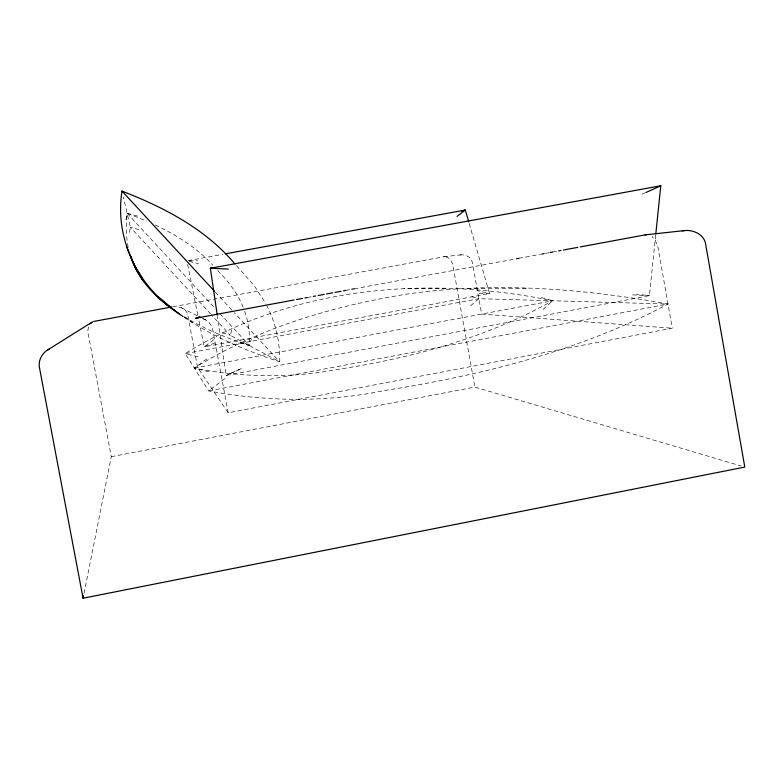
<?xml version="1.0" encoding="UTF-8"?>
<svg xmlns="http://www.w3.org/2000/svg" width="784" height="784" viewBox="0 0 784 784"><rect width="100%" height="100%" fill="white"/><g stroke="black" fill="none" stroke-linecap="round" stroke-linejoin="round"><path stroke-width="0.59" stroke-dasharray="3.92 2.94" d="M239.816 342.667L249.508 345.617C250.047 333.837 248.43 321.969 244.539 310.836M655.669 235.171L649.407 295.646L226.145 375.448L217.452 316.432M137.7 216.119L127.135 213.248L126.077 228.144L127.077 241.158M129.478 232.525L130.369 227.233L123.362 196.931M126.018 219.628L127.135 213.248L146.794 221.117M84.025 593.419L111.299 456.69L87.779 331.603L88.553 325.86M231.701 329.927L230.329 335.287L279.751 361.894C279.996 342.098 275.625 322.155 266.286 304.643M184.318 316.736C204.683 329.133 226.899 338.188 249.508 345.617L251.35 339.119M543.116 309.494L552.573 300.762L540.96 297.459M470.596 305.799L478.867 298.675L667.997 304.035C579.65 351.212 481.474 375.164 383.19 390.785C325.781 402.623 266.158 401.673 208.662 390.922L185.21 353.613C293.784 285.905 429.328 275.223 552.573 300.762C485.394 338.472 410.071 358.415 334.347 369.979C288.11 378.505 240.335 377.261 194.305 368.078L206.947 358.758M224.763 378.662L208.662 390.922L667.997 304.035C583.002 288.453 494.949 281.75 409.081 293.755C333.945 305.691 259.259 327.536 194.305 368.078L210.259 372.145M213.807 339.737L204.212 346.861L198.764 319.784M241.364 368.558L226.145 375.448L241.991 368.353M641.929 194.187L645.252 192.707M214.738 343.069L204.212 346.861L489.53 293.53L469.057 222.979M178.997 307.23C183.26 307.553 187.102 310.895 187.856 315.139L197.588 367.48L228.183 412.766L672.27 328.202L657.982 247.303L655.326 240.286L651.945 236.562M111.299 456.69L474.898 387.071L741.282 466.039M194.305 368.078L552.573 300.762M307.338 297.518L312.14 296.626M345.803 290.384L350.615 289.492M354.221 288.826L515.304 258.955M518.91 258.289L540.548 254.271M545.36 253.379L550.172 252.487M552.573 252.046L557.385 251.154M172.852 306.769L444.822 256.613M188.111 260.631L222.911 254.281M459.806 254.996C465.01 253.957 471.321 256.897 472.34 262.454L481.65 314.11L672.27 328.202M443.862 256.731L461.227 254.829M479.21 293.657L489.53 293.53L476.976 290.609M189.307 260.837L197.676 260.798M445.89 288.561L403.917 288.502M526.358 288.394L465.098 288.336M632.492 294.892L649.407 295.646L636.245 294.098M445.792 256.652L450.222 259.014L452.672 264.061L474.898 387.071M189.228 261.415L198.499 263.659M198.166 356.838L185.21 353.613L478.867 298.675L468.822 295.95M139.003 229.663L130.369 227.233L210.504 313.855M222.284 332.808L230.329 335.287L211.327 314.747M203.213 318.745C208.191 320.47 211.925 325.017 212.856 330.172L228.183 412.766M155.33 225.018C176.527 235.122 197 247.783 212.905 265.306M181.496 307.779L197.94 316.099M202.301 318.294L206.662 320.499M183.995 317.108C213.326 336.944 246.274 350.742 279.751 361.894L234.308 312.698M184.358 317.118L192.452 322.655M215.316 292.128L233.485 311.807M127.135 213.248L214.914 308.19M219.853 313.541L249.508 345.617M236.533 265.717L254.379 285.856L265.776 303.663M217.687 270.5C228.193 281.329 237.885 293.383 243.265 307.642M187.621 264.394L198.528 318.608M127.439 243.452L128.341 247.979"/><path stroke-width="1.18" d="M234.916 263.953C205.575 228.948 163.944 207.329 122.02 191.11C114.729 235.964 135.642 282.456 172.264 308.72M655.796 233.965L660.775 185.779L210.357 268.255L217.276 315.227M580.229 246.921L645.144 234.877L684.991 230.535C693.507 229.839 703.738 234.298 705.502 243.422L744.8 467.078L83.065 598.221L83.545 595.82M89.856 323.939L92.63 321.871M457.043 216.404L465.304 210.043L468.724 221.803M91.61 322.43L47.412 350.105C41.67 353.741 38.151 360.826 39.455 367.588L83.065 598.221M47.412 350.105L49.441 348.968M645.977 192.501L660.775 185.779M461.864 211.298L465.304 210.043L225.312 253.849M93.708 321.45L171.657 306.995M294.108 299.978L195.539 318.255L197.47 317.981M296.519 299.527L302.526 298.41M304.927 297.969L307.338 297.518M313.345 296.411L315.746 295.96M318.157 295.519L324.164 294.402M326.575 293.951L332.583 292.844M334.984 292.393L341.001 291.276M343.402 290.835L345.803 290.384M351.82 289.276L354.221 288.826M516.509 258.73L518.91 258.289M541.754 254.055L544.155 253.604M550.172 252.487L552.573 252.046M558.59 250.929L560.991 250.488M563.392 250.037L577.818 247.362M645.144 234.877L646.516 234.72M682.325 230.849L684.991 230.535M228.379 269.049L210.357 268.255L212.689 268.5M198.871 316.55L201.047 317.647M130.791 256.564C138.886 282.946 160.691 301.918 183.054 316.491M158.858 297.214L174.411 310.229M179.565 314.002L166.855 304.878L156.026 295.607M122.02 191.11L214.483 291.236M142.149 278.085L134.211 265.07L129.252 253.095M126.528 246.558L128.85 252.007M130.82 256.76L135.583 268.236L142.659 280.29"/></g></svg>
